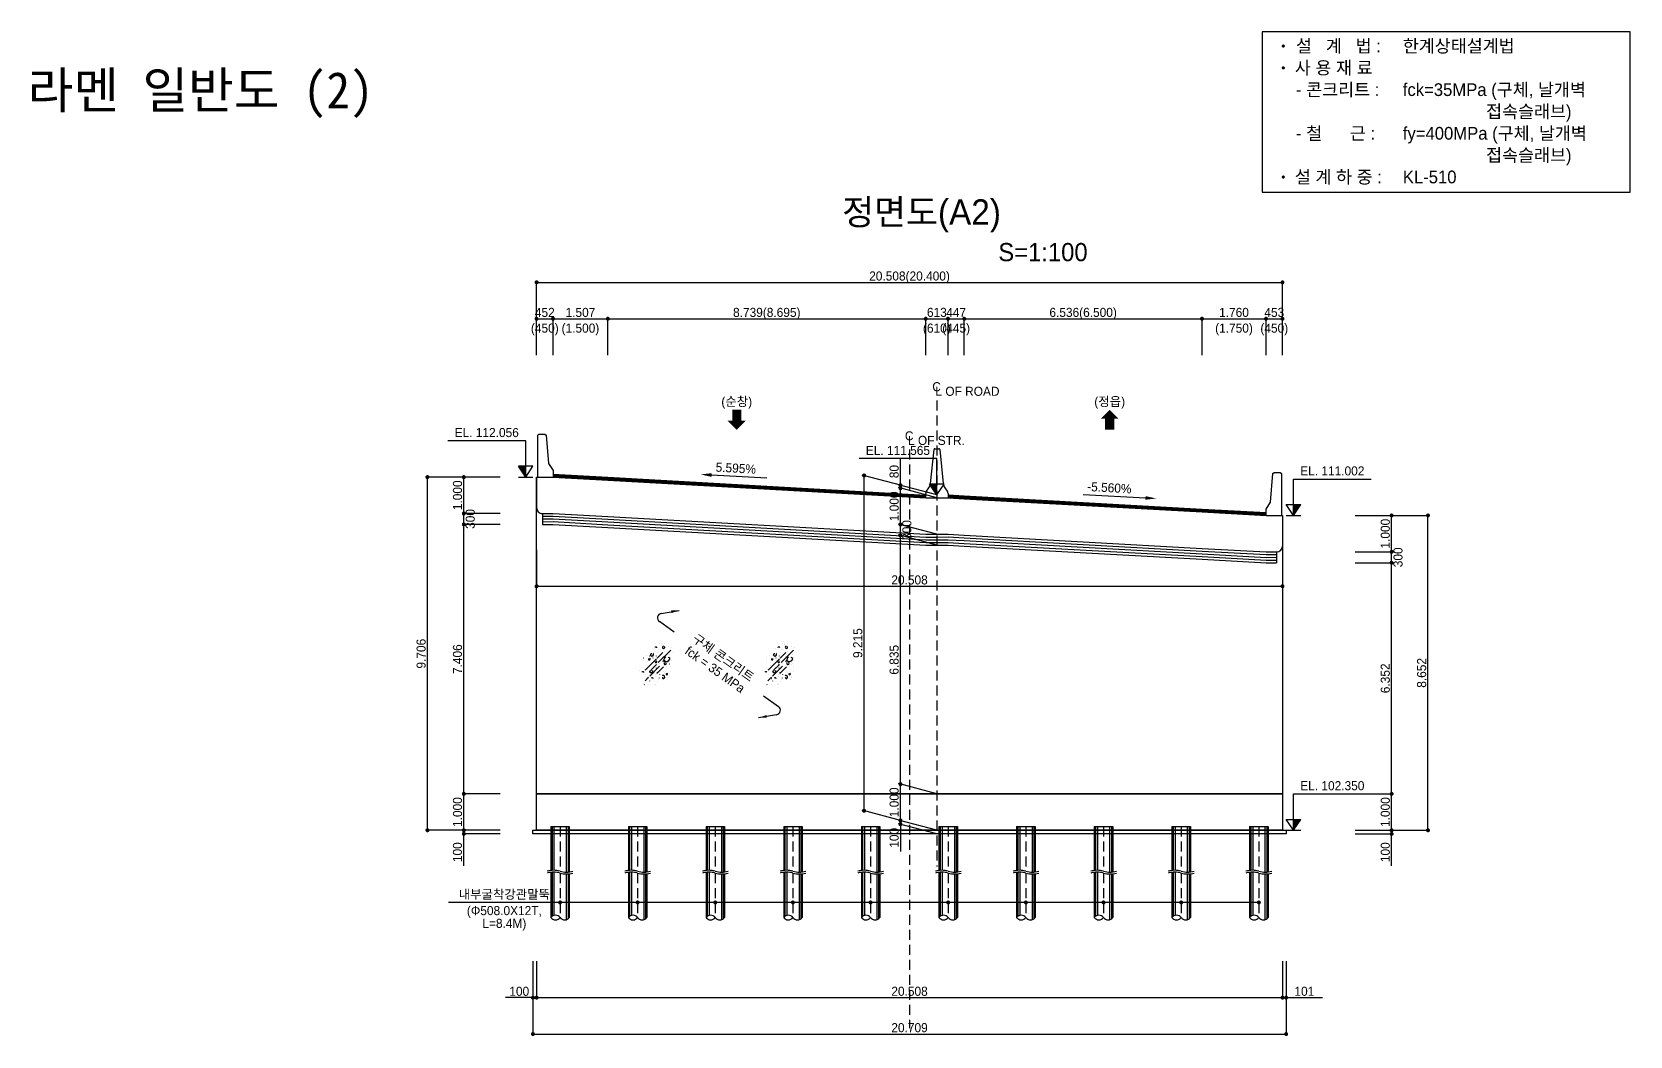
# Model space of a CAD drawing. Extents: x 2629709 to 3675628, y 1179 to 102095.
# Drawn here: x 2748381 to 2792318, y 29305 to 56900 of the extents above; entities that cross this region are included whole.
import ezdxf
from ezdxf.enums import TextEntityAlignment as Align

# ---------------------------------------------------------------- set-up
doc = ezdxf.new("R2010")
doc.units = 0
doc.header["$LTSCALE"] = 550
doc.header["$MEASUREMENT"] = 0
doc.linetypes.add('A-DASHD01', pattern=[0.75, 0.5, -0.25])
doc.layers.get('0').update_dxf_attribs({"linetype": 'CONTINUOUS'})
for name, color, linetype in [('CS-CNTL', 1, 'A-DASHD01'), ('CS-CONC-MAJR', 4, 'CONTINUOUS'), ('CS-CUTL', 1, 'CONTINUOUS'), ('CS-DIML', 1, 'CONTINUOUS'), ('CS-DIMT', 3, 'CONTINUOUS'), ('CS-LEAT', 7, 'CONTINUOUS'), ('CS-MISC', 3, 'CONTINUOUS'), ('CS-NOTE', 3, 'CONTINUOUS'), ('CS-PATT', 1, 'CONTINUOUS'), ('CS-SYMB', 3, 'CONTINUOUS'), ('CS-TEXT', 3, 'CONTINUOUS'), ('CZ-TEX1', 6, 'CONTINUOUS'), ('CZ-TEX2', 3, 'CONTINUOUS'), ('TITLE-TEXT', 7, 'CONTINUOUS')]:
    doc.layers.add(name, color=color, linetype=linetype)
doc.styles.add('A_STANDARD', font='Dotum.ttf')
doc.styles.add('TB_TEXT', font='DotumChe.ttf')
doc.styles.add('돋움', font='Dotum.ttf')

# ---------------------------------------------------------------- blocks, each defined once
blk = doc.blocks.new('CXRECON')
for p, q in [((1.018924, 8.475117), (1.021512, 8.484776)), ((1.021512, 8.484776), (1.024101, 8.494435)), ((1.486342, 9.450894), (1.490568, 9.459957)), ((1.738179, 8.474135), (1.748179, 8.474135)), ((1.801551, 8.174562), (1.81121, 8.17715)), ((1.81121, 8.17715), (1.82087, 8.179738)), ((2.977981, 8.634162), (2.987943, 8.635034)), ((2.987943, 8.635034), (2.997905, 8.635905)), ((4.674451, 7.134424), (4.683514, 7.13865)), ((4.683514, 7.13865), (4.692577, 7.142876)), ((5.817293, 6.681077), (5.819881, 6.690736)), ((5.819881, 6.690736), (5.822469, 6.700396)), ((-5.851032, 2.537886), (-5.848444, 2.547545)), ((-5.848444, 2.547545), (-5.845856, 2.557205)), ((-5.751693, 1.416206), (-5.744033, 1.422633)), ((-5.744033, 1.422633), (-5.736372, 1.429061)), ((-5.097763, -2.526468), (-0.41422, 2.157075)), ((-4.619188, 3.411384), (-4.614962, 3.420447)), ((-3.9673, 0.955802), (-3.960229, 0.962874)), ((-3.960229, 0.962874), (-3.953158, 0.969945)), ((-3.38897, 3.374389), (-3.379907, 3.378616)), ((-3.379907, 3.378616), (-3.370844, 3.382842)), ((-1.983404, 6.46133), (-1.982532, 6.471292)), ((-1.982532, 6.471292), (-1.98166, 6.481254)), ((-1.848821, 3.030535), (-1.838821, 3.030535)), ((-1.761395, 2.4861), (-1.757168, 2.495163)), ((-1.757168, 2.495163), (-1.752942, 2.504226)), ((-1.621195, 4.896884), (-1.618607, 4.906543)), ((-1.052663, 0.743846), (-1.050075, 0.753506)), ((-1.050075, 0.753506), (-1.047487, 0.763165)), ((-0.362134, 3.320937), (-0.359546, 3.330596)), ((-0.359546, 3.330596), (-0.356958, 3.340255)), ((-0.141915, 4.592665), (-0.139327, 4.602324)), ((-0.090866, 2.48043), (2.227863, 4.799159)), ((0.328395, 5.898027), (0.330983, 5.907686)), ((0.329102, 0.581558), (5.446292, 5.698747)), ((0.330983, 5.907686), (0.333571, 5.917345)), ((0.892052, 0.381441), (0.900244, 0.387177)), ((0.900244, 0.387177), (0.908435, 0.392913)), ((0.987654, 3.60612), (0.988526, 3.616082)), ((0.988526, 3.616082), (0.989397, 3.626044)), ((1.061643, 5.984746), (1.068714, 5.991817)), ((1.068714, 5.991817), (1.075785, 5.998888)), ((2.227395, 3.129346), (2.233823, 3.137006)), ((2.233823, 3.137006), (2.240251, 3.144666)), ((2.658398, 2.927885), (2.664134, 2.936076)), ((2.664134, 2.936076), (2.66987, 2.944268)), ((2.776041, 5.331488), (2.780267, 5.340551)), ((2.780267, 5.340551), (2.784493, 5.349614)), ((3.958712, 0.75091), (3.959584, 0.760872)), ((3.959584, 0.760872), (3.960455, 0.770834)), ((4.464946, 4.901028), (4.472606, 4.907456)), ((4.472606, 4.907456), (4.480266, 4.913884)), ((4.671555, 0.714504), (4.680618, 0.71873)), ((4.680618, 0.71873), (4.689681, 0.722956)), ((4.866823, 0.04987), (4.876482, 0.052458)), ((4.876482, 0.052458), (4.886141, 0.055047)), ((5.126764, 4.103987), (5.129352, 4.113646)), ((5.129352, 4.113646), (5.13194, 4.123306)), ((5.42648, 2.52751), (5.43148, 2.53617)), ((5.43148, 2.53617), (5.43648, 2.544831)), ((5.81934, 1.415999), (5.821928, 1.425658)), ((6.444395, 4.892204), (6.446132, 4.902052)), ((6.446132, 4.902052), (6.447868, 4.9119)), ((-7.232091, -2.616294), (-7.229503, -2.606635)), ((-7.229503, -2.606635), (-7.226914, -2.596976)), ((-5.884535, -1.314253), (-5.883664, -1.304291)), ((-5.883664, -1.304291), (-5.882792, -1.294329)), ((-5.600266, -3.544687), (-5.592605, -3.538259)), ((-5.592605, -3.538259), (-5.584945, -3.531831)), ((-5.435821, -2.413065), (-5.425821, -2.413065)), ((-5.138004, -6.887754), (-3.65921, -5.40896)), ((-5.009131, -4.478694), (-5.004905, -4.469631)), ((-5.004905, -4.469631), (-5.000679, -4.460568)), ((-4.247074, -2.392191), (-4.237415, -2.389603)), ((-4.237415, -2.389603), (-4.227755, -2.387015)), ((-4.014372, -0.716292), (-4.011784, -0.706632)), ((-3.600812, -6.011194), (-3.595076, -6.003002)), ((-3.595076, -6.003002), (-3.589341, -5.994811)), ((-3.391865, -3.045531), (-3.382802, -3.041305)), ((-3.382802, -3.041305), (-3.373739, -3.037079)), ((-3.197284, -4.947034), (0.829977, -0.919772)), ((-2.913477, -4.169462), (-2.912606, -4.159501)), ((-2.912606, -4.159501), (-2.911734, -4.149539)), ((-2.64301, -2.390554), (-0.408553, -0.156097)), ((-2.433722, -4.410334), (-2.431134, -4.400674)), ((-2.431134, -4.400674), (-2.428546, -4.391015)), ((-1.743193, -1.833244), (-1.740605, -1.823584)), ((-1.740605, -1.823584), (-1.738016, -1.813925)), ((-0.968303, -4.41487), (-0.965715, -4.405211)), ((-0.968303, -5.32863), (-0.965715, -5.318971)), ((-0.849983, -0.317764), (-0.846563, -0.308367)), ((-0.846563, -0.308367), (-0.843143, -0.29897)), ((-0.471696, -1.633306), (-0.46747, -1.624243)), ((-0.46747, -1.624243), (-0.463244, -1.61518)), ((-0.240475, -3.931698), (2.485078, -1.206145)), ((-0.055167, -3.414033), (-0.052579, -3.404374)), ((0.413558, -6.563172), (0.42352, -6.562301)), ((0.42352, -6.562301), (0.433482, -6.561429)), ((0.818002, -5.752713), (0.822228, -5.74365)), ((0.822228, -5.74365), (0.826454, -5.734586)), ((0.989612, -4.240716), (0.9922, -4.231056)), ((2.362515, -2.944283), (2.371176, -2.939283)), ((2.364647, -6.204373), (2.367235, -6.194714)), ((2.367235, -6.194714), (2.369823, -6.185055)), ((2.371176, -2.939283), (2.379836, -2.934283)), ((3.055176, -3.627283), (3.057764, -3.617624)), ((3.057764, -3.617624), (3.060352, -3.607965)), ((3.745705, -1.050193), (3.748294, -1.040534)), ((3.748294, -1.040534), (3.750882, -1.030875)), ((4.130943, -6.345009), (4.137371, -6.337349)), ((4.137371, -6.337349), (4.143799, -6.329688)), ((4.616373, -0.059865), (4.624034, -0.053437)), ((4.624034, -0.053437), (4.631694, -0.047009)), ((4.668659, -5.705417), (4.677722, -5.70119)), ((4.677722, -5.70119), (4.686785, -5.696964)), ((4.767801, -5.020757), (4.775461, -5.014329)), ((4.775461, -5.014329), (4.783122, -5.007902)), ((5.355437, -2.907325), (5.359663, -2.898262)), ((5.359663, -2.898262), (5.36389, -2.889199)), ((5.38733, -1.102714), (5.389066, -1.092866)), ((5.389066, -1.092866), (5.390802, -1.083018)), ((-5.448838, -8.50558), (-5.441178, -8.499152)), ((-5.441178, -8.499152), (-5.433517, -8.492724)), ((-3.719433, -8.5981), (-3.715207, -8.589037)), ((-3.715207, -8.589037), (-3.710981, -8.579974)), ((-3.124251, -6.987424), (-3.121663, -6.977765)), ((-3.121663, -6.977765), (-3.119075, -6.968105)), ((-1.284968, -8.392007), (-1.28238, -8.382348)), ((-1.28238, -8.382348), (-1.279791, -8.372688)), ((-0.864949, -8.292944), (-0.855886, -8.288718)), ((-0.855886, -8.288718), (-0.846823, -8.284492)), ((0.057581, -7.024672), (0.058452, -7.01471)), ((0.058452, -7.01471), (0.059324, -7.004748))]:
    blk.add_line(p, q)
for points in [[(-0.873262, 6.859953), (-0.855306, 6.965297), (-0.793262, 7.059953), (-0.679376, 7.130771), (-0.553262, 7.139953), (-0.373504, 6.960817), (-0.473262, 6.699953)], [(2.445796, 7.406973), (2.153469, 7.279926), (2.005796, 6.966973), (2.110592, 6.631689), (2.445796, 6.446973), (2.779722, 6.496356), (2.965796, 6.686973), (2.999504, 6.94925), (2.885796, 7.206973)], [(-3.566539, 2.231494), (-3.675179, 2.058975), (-3.686539, 1.911494), (-3.585089, 1.76591), (-3.366539, 1.711494), (-3.157318, 1.806936), (-3.046539, 2.031494), (-3.070589, 2.241918), (-3.166539, 2.351494)], [(-2.277934, 4.28244), (-2.608996, 4.18211), (-2.837934, 4.04244), (-2.897751, 3.68492), (-2.397934, 3.32244), (-1.892488, 3.416346), (-1.637934, 3.84244), (-1.664775, 4.177286), (-1.757934, 4.28244)], [(-0.958798, 1.087352), (-0.983764, 0.869867), (-0.878798, 0.687352), (-0.663467, 0.605766), (-0.438798, 0.687352), (-0.316866, 1.033845), (-0.558798, 1.287352)], [(2.27784, 1.108099), (2.295796, 1.213443), (2.35784, 1.308099), (2.471726, 1.378917), (2.59784, 1.388099), (2.777598, 1.208963), (2.67784, 0.948099)], [(3.381617, 2.837496), (2.787248, 2.439128), (2.661617, 1.797496), (2.853516, 1.434227), (3.261617, 1.157496), (3.957451, 1.105425), (4.661617, 1.477496), (5.071687, 2.035374), (5.061617, 2.317496), (4.875898, 2.52002), (4.421617, 2.757496)], [(2.838332, 0.664018), (2.708987, 0.446206), (2.718332, 0.144018), (2.927255, -0.144373), (3.238332, -0.215982), (3.550919, 0.000506), (3.598332, 0.424018), (3.495334, 0.628576), (3.358332, 0.744018)], [(-6.217461, -3.281), (-6.199506, -3.175657), (-6.137461, -3.081), (-6.023575, -3.010182), (-5.897461, -3.001), (-5.717704, -3.180137), (-5.817461, -3.441)], [(-2.55502, -2.649097), (-2.886081, -2.749427), (-3.11502, -2.889097), (-3.174836, -3.246617), (-2.67502, -3.609097), (-2.169573, -3.515191), (-1.91502, -3.089097), (-1.94186, -2.754251), (-2.03502, -2.649097)], [(-2.430628, -5.868774), (-2.412672, -5.763431), (-2.350628, -5.668774), (-2.236742, -5.597956), (-2.110628, -5.588774), (-1.930871, -5.767911), (-2.030628, -6.028774)], [(2.01089, -5.363698), (2.11122, -5.69476), (2.25089, -5.923698), (2.608411, -5.983515), (2.97089, -5.483698), (2.876985, -4.978252), (2.45089, -4.723698), (2.116045, -4.750538), (2.01089, -4.843698)], [(3.537973, -3.952404), (3.513006, -4.169889), (3.617973, -4.352404), (3.833304, -4.43399), (4.057973, -4.352404), (4.179904, -4.005911), (3.937973, -3.752404)]]:
    blk.add_lwpolyline(points)
blk = doc.blocks.new('CXDIMDT2')
at = {"layer": 'CS-MISC', "const_width": 0.5}
blk.add_lwpolyline([(0.25, 0, 1), (-0.25, 0, 1)], format="xyb", close=True, dxfattribs=at)
blk = doc.blocks.new('A$Cc22b2ba3')
at = {"layer": 'CS-LEAT', "linetype": 'ByBlock'}
blk.add_lwpolyline([(-10615, -4900), (-500, -4900), (-500, -500), (-10615, -500)], close=True, dxfattribs=at)
at = {"layer": 'CS-NOTE', "linetype": 'ByBlock', "const_width": 43.7}
for points in [[(-10054, -887, 1), (-10011, -887, 1)], [(-10054, -1487, 1), (-10011, -1487, 1)], [(-10054, -4487, 1), (-10011, -4487, 1)]]:
    blk.add_lwpolyline(points, format="xyb", close=True, dxfattribs=at)
at = {"layer": 'CS-NOTE', "linetype": 'ByBlock', "style": '돋움'}
for s, p in [('설   계   법 : ', (-9684, -1060)), ('한계상태설계법', (-6747, -1060)), ('사 용 재 료', (-9716, -1660)), ('- 콘크리트 :', (-9684, -2260)), ('fck=35MPa (구체, 날개벽', (-6747, -2260)), ('                  접속슬래브)', (-6747, -2860)), ('- 철      근 :', (-9684, -3460)), ('fy=400MPa (구체, 날개벽', (-6747, -3460)), ('                  접속슬래브)', (-6747, -4060)), ('설 계 하 중 :', (-9716, -4660)), ('KL-510', (-6747, -4660))]:
    blk.add_text(s, height=350, dxfattribs=at).set_placement(p)

msp = doc.modelspace()

# ---------------------------------------------------------------- linework, layer by layer
at = {"layer": 'CS-CNTL', "linetype": 'A-DASHD01'}
for p, q in [((2773260, 46775), (2773260, 33960)), ((2772507, 45425), (2772507, 29524)), ((2762901, 35060), (2762901, 33835)), ((2765033, 35060), (2765033, 33835)), ((2767168, 35060), (2767168, 33835)), ((2769303, 35060), (2769303, 33835)), ((2771438, 35060), (2771438, 33835)), ((2773573, 35060), (2773573, 33835)), ((2775708, 35060), (2775708, 33835)), ((2777843, 35060), (2777843, 33835)), ((2779978, 35060), (2779978, 33835)), ((2782113, 35060), (2782113, 33835)), ((2762901, 33835), (2762901, 33835)), ((2765033, 33835), (2765033, 33835)), ((2767168, 33835), (2767168, 33835)), ((2769303, 33835), (2769303, 33835)), ((2771438, 33835), (2771438, 33835)), ((2773573, 33835), (2773573, 33835)), ((2775708, 33835), (2775708, 33835)), ((2777843, 33835), (2777843, 33835)), ((2779978, 33835), (2779978, 33835)), ((2782113, 33835), (2782113, 33835)), ((2762901, 33785), (2762901, 33785)), ((2762901, 33785), (2762901, 32560)), ((2765033, 33785), (2765033, 33785)), ((2765033, 33785), (2765033, 32560)), ((2767168, 33785), (2767168, 33785)), ((2767168, 33785), (2767168, 32560)), ((2769303, 33785), (2769303, 33785)), ((2769303, 33785), (2769303, 32560)), ((2771438, 33785), (2771438, 33785)), ((2771438, 33785), (2771438, 32560)), ((2773573, 33785), (2773573, 33785)), ((2773573, 33785), (2773573, 32560)), ((2775708, 33785), (2775708, 33785)), ((2775708, 33785), (2775708, 32560)), ((2777843, 33785), (2777843, 33785)), ((2777843, 33785), (2777843, 32560)), ((2779978, 33785), (2779978, 33785)), ((2779978, 33785), (2779978, 32560)), ((2782113, 33785), (2782113, 33785)), ((2782113, 33785), (2782113, 32560))]:
    msp.add_line(p, q, dxfattribs=at)
at = {"layer": 'CS-CONC-MAJR'}
for p, q in [((2762285, 45818), (2762315, 45848)), ((2762285, 45038), (2762285, 45818)), ((2762315, 45848), (2762486, 45848)), ((2762486, 45848), (2762519, 45818)), ((2762519, 45818), (2762586, 45038)), ((2773086, 44495), (2773183, 45423)), ((2773209, 45446), (2773312, 45446)), ((2773338, 45423), (2773434, 44495)), ((2762285, 44844), (2762285, 45038)), ((2762285, 44666), (2762285, 44844)), ((2762586, 45038), (2762707, 44844)), ((2762707, 44844), (2762707, 44668)), ((2762255, 44666), (2762707, 44668)), ((2762255, 44666), (2762255, 43826)), ((2762255, 44666), (2762285, 44666)), ((2762255, 35960), (2762255, 44666)), ((2762707, 44748), (2764214, 44663)), ((2762707, 44732), (2764214, 44647)), ((2762707, 44716), (2764214, 44631)), ((2762707, 44700), (2764214, 44615)), ((2762707, 44684), (2764214, 44599)), ((2762707, 44668), (2764214, 44583)), ((2764214, 44663), (2772954, 44174)), ((2764214, 44647), (2772954, 44158)), ((2764214, 44631), (2772954, 44142)), ((2764214, 44615), (2772954, 44126)), ((2764214, 44599), (2772954, 44110)), ((2764214, 44583), (2772954, 44094)), ((2782431, 43982), (2782499, 44762)), ((2782499, 44762), (2782532, 44792)), ((2782532, 44792), (2782703, 44792)), ((2782703, 44792), (2782733, 44762)), ((2782733, 44762), (2782733, 43982)), ((2772954, 44094), (2772954, 44219)), ((2772954, 44094), (2773260, 44095)), ((2772972, 44277), (2773039, 44370)), ((2773260, 44095), (2773567, 44096)), ((2773482, 44370), (2773548, 44277)), ((2773567, 44219), (2773567, 44096)), ((2773567, 44176), (2774014, 44151)), ((2773567, 44160), (2774014, 44135)), ((2773567, 44144), (2774014, 44119)), ((2773567, 44128), (2774014, 44103)), ((2773567, 44112), (2774014, 44087)), ((2773567, 44096), (2774014, 44071)), ((2774014, 44151), (2780550, 43788)), ((2774014, 44135), (2780550, 43772)), ((2774014, 44119), (2780550, 43756)), ((2774014, 44103), (2780550, 43740)), ((2774014, 44087), (2780550, 43724)), ((2774014, 44071), (2780550, 43708)), ((2782311, 43789), (2782431, 43982)), ((2782733, 43982), (2782733, 43789)), ((2762415, 43666), (2762707, 43668)), ((2762421, 43666), (2762421, 43366)), ((2762421, 43591), (2762707, 43592)), ((2762421, 43516), (2762707, 43518)), ((2762707, 43668), (2764214, 43583)), ((2762707, 43592), (2764214, 43508)), ((2762707, 43518), (2764214, 43433)), ((2764214, 43583), (2772954, 43094)), ((2764214, 43508), (2772954, 43019)), ((2780550, 43788), (2782311, 43690)), ((2780550, 43772), (2782311, 43674)), ((2780550, 43756), (2782311, 43658)), ((2780550, 43740), (2782311, 43642)), ((2780550, 43724), (2782311, 43626)), ((2780550, 43708), (2782311, 43610)), ((2782311, 43610), (2782311, 43789)), ((2782311, 43610), (2782763, 43612)), ((2782733, 43789), (2782733, 43612)), ((2782763, 43612), (2782763, 42772)), ((2782763, 43612), (2782763, 35960)), ((2762421, 43441), (2762707, 43442)), ((2762421, 43366), (2762707, 43368)), ((2762707, 43442), (2764214, 43358)), ((2762707, 43368), (2764214, 43283)), ((2764214, 43433), (2772954, 42944)), ((2764214, 43358), (2772954, 42869)), ((2764214, 43283), (2772954, 42794)), ((2772954, 43094), (2773260, 43095)), ((2773260, 43095), (2773567, 43096)), ((2773567, 43096), (2774014, 43071)), ((2774014, 43071), (2780550, 42708)), ((2772954, 43019), (2773260, 43020)), ((2772954, 42944), (2773260, 42945)), ((2772954, 42869), (2773260, 42870)), ((2772954, 42794), (2773260, 42795)), ((2773260, 43020), (2773567, 43021)), ((2773260, 42945), (2773567, 42946)), ((2773260, 42870), (2773567, 42871)), ((2773260, 42795), (2773567, 42796)), ((2773567, 43021), (2774014, 42996)), ((2773567, 42946), (2774014, 42921)), ((2773567, 42871), (2774014, 42846)), ((2773567, 42796), (2774014, 42771)), ((2774014, 42996), (2780550, 42633)), ((2774014, 42921), (2780550, 42558)), ((2774014, 42846), (2780550, 42483)), ((2774014, 42771), (2780550, 42408)), ((2780550, 42708), (2782311, 42610)), ((2780550, 42633), (2782311, 42535)), ((2780550, 42558), (2782311, 42460)), ((2780550, 42483), (2782311, 42385)), ((2780550, 42408), (2782311, 42310)), ((2782311, 42610), (2782604, 42612)), ((2782311, 42535), (2782597, 42537)), ((2782311, 42460), (2782597, 42462)), ((2782311, 42385), (2782597, 42387)), ((2782311, 42310), (2782597, 42312)), ((2782597, 42612), (2782597, 42312)), ((2782763, 35960), (2762255, 35960)), ((2762255, 34960), (2762255, 35960)), ((2762255, 35960), (2782763, 35960)), ((2782763, 35960), (2782763, 34960)), ((2762154, 34960), (2762255, 34960)), ((2762154, 34860), (2762154, 34960)), ((2782864, 34860), (2762154, 34860)), ((2782763, 34960), (2762255, 34960)), ((2762255, 34960), (2772509, 34960)), ((2772509, 34960), (2782763, 34960)), ((2782763, 34960), (2782864, 34960)), ((2782864, 34960), (2782864, 34860))]:
    msp.add_line(p, q, dxfattribs=at)
for centre, radius, start, end in [((2773208, 45420), 26, 89.6958, 174.1234), ((2773312, 45420), 26, 5.8766, 90.3042), ((2772828, 44522), 260, 324.3511, 354.0317), ((2773693, 44522), 260, 185.9683, 215.6489), ((2773054, 44219), 100, 144.3643, 179.9203), ((2773467, 44219), 100, 0.0797, 35.6357), ((2762415, 43826), 160, 180, 270.2028), ((2782603, 42772), 160, 270.2451, 0)]:
    msp.add_arc(centre, radius, start, end, dxfattribs=at)
at = {"layer": 'CS-CUTL'}
for centre, start, end in [((2762724, 33204), 74.3364, 105.6636), ((2763078, 34466), 254.3364, 285.6636), ((2764856, 33204), 74.3364, 105.6636), ((2765210, 34466), 254.3364, 285.6636), ((2766991, 33204), 74.3364, 105.6636), ((2767345, 34466), 254.3364, 285.6636), ((2769126, 33204), 74.3364, 105.6636), ((2769480, 34466), 254.3364, 285.6636), ((2771261, 33204), 74.3364, 105.6636), ((2771615, 34466), 254.3364, 285.6636), ((2773396, 33204), 74.3364, 105.6636), ((2773750, 34466), 254.3364, 285.6636), ((2775531, 33204), 74.3364, 105.6636), ((2775885, 34466), 254.3364, 285.6636), ((2777666, 33204), 74.3364, 105.6636), ((2778020, 34466), 254.3364, 285.6636), ((2779801, 33204), 74.3364, 105.6636), ((2780155, 34466), 254.3364, 285.6636), ((2781936, 33204), 74.3364, 105.6636), ((2782290, 34466), 254.3364, 285.6636), ((2762724, 33154), 74.3364, 105.6636), ((2763078, 34416), 254.3364, 285.6636), ((2764856, 33154), 74.3364, 105.6636), ((2765210, 34416), 254.3364, 285.6636), ((2766991, 33154), 74.3364, 105.6636), ((2767345, 34416), 254.3364, 285.6636), ((2769126, 33154), 74.3364, 105.6636), ((2769480, 34416), 254.3364, 285.6636), ((2771261, 33154), 74.3364, 105.6636), ((2771615, 34416), 254.3364, 285.6636), ((2773396, 33154), 74.3364, 105.6636), ((2773750, 34416), 254.3364, 285.6636), ((2775531, 33154), 74.3364, 105.6636), ((2775885, 34416), 254.3364, 285.6636), ((2777666, 33154), 74.3364, 105.6636), ((2778020, 34416), 254.3364, 285.6636), ((2779801, 33154), 74.3364, 105.6636), ((2780155, 34416), 254.3364, 285.6636), ((2781936, 33154), 74.3364, 105.6636), ((2782290, 34416), 254.3364, 285.6636)]:
    msp.add_arc(centre, 656, start, end, dxfattribs=at)
at = {"layer": 'CS-DIML'}
for p, q in [((2762255, 49018), (2762255, 50068)), ((2762255, 50018), (2782763, 50018)), ((2782763, 49018), (2782763, 50068)), ((2762255, 48018), (2762255, 49068)), ((2762255, 49018), (2762707, 49018)), ((2762707, 48018), (2762707, 49068)), ((2762707, 49018), (2764214, 49018)), ((2764214, 48018), (2764214, 49068)), ((2764214, 49018), (2772954, 49018)), ((2772954, 48018), (2772954, 49068)), ((2772954, 49018), (2773567, 49018)), ((2773567, 48018), (2773567, 49068)), ((2773567, 49018), (2774014, 49018)), ((2774014, 48018), (2774014, 49068)), ((2774014, 49018), (2780550, 49018)), ((2780550, 48018), (2780550, 49068)), ((2780550, 49018), (2782311, 49018)), ((2782311, 48018), (2782311, 49068)), ((2782311, 49018), (2782763, 49018)), ((2782763, 48018), (2782763, 49068)), ((2761955, 45666), (2759815, 45666)), ((2761955, 44666), (2761955, 45666)), ((2762155, 44966), (2761755, 44966)), ((2761955, 44666), (2761755, 44966)), ((2761955, 44666), (2762155, 44966)), ((2773260, 45175), (2771120, 45175)), ((2772260, 44443), (2772260, 45193)), ((2773260, 44175), (2773260, 45175)), ((2760255, 44666), (2759205, 44666)), ((2759255, 34960), (2759255, 44666)), ((2761255, 44666), (2760205, 44666)), ((2760255, 43666), (2760255, 44666)), ((2761755, 44666), (2762155, 44666)), ((2768584, 44638), (2767066, 44723)), ((2772294, 44434), (2771210, 44724)), ((2771260, 35496), (2771260, 44711)), ((2773260, 44175), (2772210, 44456)), ((2773260, 44095), (2772210, 44376)), ((2772260, 44363), (2772260, 44443)), ((2773460, 44475), (2773060, 44475)), ((2773260, 44175), (2773060, 44475)), ((2773260, 44175), (2773460, 44475)), ((2783063, 44612), (2785203, 44612)), ((2783063, 43612), (2783063, 44612)), ((2772260, 43363), (2772260, 44363)), ((2777282, 44190), (2778995, 44094)), ((2761255, 43666), (2760205, 43666)), ((2760255, 43366), (2760255, 43666)), ((2782863, 43912), (2783263, 43912)), ((2783063, 43612), (2782863, 43912)), ((2782863, 43612), (2783263, 43612)), ((2783063, 43612), (2783263, 43912)), ((2784763, 43612), (2785813, 43612)), ((2785763, 42612), (2785763, 43612)), ((2785763, 43612), (2786813, 43612)), ((2786763, 34960), (2786763, 43612)), ((2761255, 43366), (2760205, 43366)), ((2760255, 35960), (2760255, 43366)), ((2773260, 43095), (2772210, 43376)), ((2773260, 42795), (2772210, 43076)), ((2772260, 43063), (2772260, 43363)), ((2772260, 36228), (2772260, 43063)), ((2762255, 42666), (2762255, 41616)), ((2782763, 42666), (2782763, 41616)), ((2784763, 42612), (2785813, 42612)), ((2784763, 42312), (2785813, 42312)), ((2785763, 42312), (2785763, 42612)), ((2785763, 35960), (2785763, 42312)), ((2762255, 41666), (2782763, 41666)), ((2765684, 40920), (2766177, 41002)), ((2766039, 40404), (2765632, 40695)), ((2768498, 38651), (2768905, 38361)), ((2768853, 38136), (2768360, 38053)), ((2773260, 35960), (2772210, 36241)), ((2772260, 35228), (2772260, 36228)), ((2761255, 35960), (2760205, 35960)), ((2760255, 34960), (2760255, 35960)), ((2783063, 35960), (2785203, 35960)), ((2783063, 34960), (2783063, 35960)), ((2784763, 35960), (2785813, 35960)), ((2785763, 34960), (2785763, 35960)), ((2772294, 35219), (2771210, 35509)), ((2773260, 34960), (2772210, 35241)), ((2772260, 35128), (2772260, 35228)), ((2782863, 35260), (2783263, 35260)), ((2783063, 34960), (2782863, 35260)), ((2783063, 34960), (2783263, 35260)), ((2760255, 34960), (2759205, 34960)), ((2761255, 34960), (2760205, 34960)), ((2761255, 34860), (2760205, 34860)), ((2760255, 34860), (2760255, 34960)), ((2760255, 33985), (2760255, 34860)), ((2773260, 34860), (2772210, 35141)), ((2772260, 35128), (2772260, 34378)), ((2782863, 34960), (2783263, 34960)), ((2784763, 34960), (2785813, 34960)), ((2784763, 34860), (2785813, 34860)), ((2785763, 34860), (2785763, 34960)), ((2785763, 34960), (2786813, 34960)), ((2785763, 33985), (2785763, 34860)), ((2782113, 32977), (2759836, 32977)), ((2762154, 31360), (2762154, 30310)), ((2762255, 31360), (2762255, 30310)), ((2782763, 31360), (2782763, 30310)), ((2782864, 31360), (2782864, 30310)), ((2762154, 30360), (2761404, 30360)), ((2762154, 30360), (2762154, 29310)), ((2762154, 30360), (2762255, 30360)), ((2762255, 30360), (2782763, 30360)), ((2782763, 30360), (2782864, 30360)), ((2782864, 30360), (2782864, 29310)), ((2782864, 30360), (2783864, 30360)), ((2762154, 29360), (2782864, 29360))]:
    msp.add_line(p, q, dxfattribs=at)
for centre, start, end in [((2765705, 40796), 99.5065, 234.5065), ((2768833, 38259), 279.5065, 54.5065)]:
    msp.add_arc(centre, 125, start, end, dxfattribs=at)
for points in [[(2768008, 46218), (2767758, 45968), (2768008, 46218), (2767508, 46218)], [(2767883, 46518), (2767883, 46218), (2767633, 46518), (2767633, 46218)], [(2777762, 46268), (2778012, 46518), (2777762, 46268), (2778262, 46268)], [(2777887, 45968), (2777887, 46268), (2778137, 45968), (2778137, 46268)], [(2761955, 44666), (2761955, 44966), (2761955, 44666), (2761755, 44966)], [(2767069, 44773), (2766767, 44740), (2767066, 44723), (2767064, 44673)], [(2773260, 44175), (2773260, 44475), (2773260, 44175), (2773060, 44475)], [(2778998, 44144), (2779294, 44078), (2778995, 44094), (2778992, 44045)], [(2783063, 43612), (2783063, 43912), (2783063, 43612), (2783263, 43912)], [(2766177, 41002), (2765954, 41002), (2766177, 41002), (2765966, 40930)], [(2768360, 38053), (2768583, 38053), (2768360, 38053), (2768571, 38125)], [(2783063, 34960), (2783063, 35260), (2783063, 34960), (2783263, 35260)]]:
    msp.add_solid(points, dxfattribs=at)
at = {"layer": 'CS-PATT', "linetype": 'Continuous'}
for p, q in [((2762655, 35060), (2762655, 33856)), ((2762681, 35060), (2762681, 33858)), ((2762733, 35060), (2762733, 33859)), ((2763069, 35060), (2763069, 33811)), ((2763121, 35060), (2763121, 33812)), ((2763147, 35060), (2763147, 33814)), ((2764787, 35060), (2764787, 33856)), ((2764813, 35060), (2764813, 33858)), ((2764865, 35060), (2764865, 33859)), ((2765201, 35060), (2765201, 33811)), ((2765253, 35060), (2765253, 33812)), ((2765279, 35060), (2765279, 33814)), ((2766922, 35060), (2766922, 33856)), ((2766948, 35060), (2766948, 33858)), ((2767000, 35060), (2767000, 33859)), ((2767336, 35060), (2767336, 33811)), ((2767388, 35060), (2767388, 33812)), ((2767414, 35060), (2767414, 33814)), ((2769057, 35060), (2769057, 33856)), ((2769083, 35060), (2769083, 33858)), ((2769135, 35060), (2769135, 33859)), ((2769471, 35060), (2769471, 33811)), ((2769523, 35060), (2769523, 33812)), ((2769549, 35060), (2769549, 33814)), ((2771192, 35060), (2771192, 33856)), ((2771218, 35060), (2771218, 33858)), ((2771270, 35060), (2771270, 33859)), ((2771606, 35060), (2771606, 33811)), ((2771658, 35060), (2771658, 33812)), ((2771684, 35060), (2771684, 33814)), ((2773327, 35060), (2773327, 33856)), ((2773353, 35060), (2773353, 33858)), ((2773405, 35060), (2773405, 33859)), ((2773741, 35060), (2773741, 33811)), ((2773793, 35060), (2773793, 33812)), ((2773819, 35060), (2773819, 33814)), ((2775462, 35060), (2775462, 33856)), ((2775488, 35060), (2775488, 33858)), ((2775540, 35060), (2775540, 33859)), ((2775876, 35060), (2775876, 33811)), ((2775928, 35060), (2775928, 33812)), ((2775954, 35060), (2775954, 33814)), ((2777597, 35060), (2777597, 33856)), ((2777623, 35060), (2777623, 33858)), ((2777675, 35060), (2777675, 33859)), ((2778011, 35060), (2778011, 33811)), ((2778063, 35060), (2778063, 33812)), ((2778089, 35060), (2778089, 33814)), ((2779732, 35060), (2779732, 33856)), ((2779758, 35060), (2779758, 33858)), ((2779810, 35060), (2779810, 33859)), ((2780146, 35060), (2780146, 33811)), ((2780198, 35060), (2780198, 33812)), ((2780224, 35060), (2780224, 33814)), ((2781867, 35060), (2781867, 33856)), ((2781893, 35060), (2781893, 33858)), ((2781945, 35060), (2781945, 33859)), ((2782281, 35060), (2782281, 33811)), ((2782333, 35060), (2782333, 33812)), ((2782359, 35060), (2782359, 33814)), ((2762655, 33806), (2762655, 32570)), ((2762681, 33808), (2762681, 32594)), ((2762733, 33809), (2762733, 32618)), ((2763069, 33761), (2763069, 33761)), ((2763069, 33761), (2763069, 32502)), ((2763121, 33762), (2763121, 33762)), ((2763121, 33762), (2763121, 32527)), ((2763147, 33764), (2763147, 33764)), ((2763147, 33764), (2763147, 32550)), ((2764787, 33806), (2764787, 32570)), ((2764813, 33808), (2764813, 32594)), ((2764865, 33809), (2764865, 32618)), ((2765201, 33761), (2765201, 33761)), ((2765201, 33761), (2765201, 32502)), ((2765253, 33762), (2765253, 33762)), ((2765253, 33762), (2765253, 32527)), ((2765279, 33764), (2765279, 33764)), ((2765279, 33764), (2765279, 32550)), ((2766922, 33806), (2766922, 32570)), ((2766948, 33808), (2766948, 32594)), ((2767000, 33809), (2767000, 32618)), ((2767336, 33761), (2767336, 33761)), ((2767336, 33761), (2767336, 32502)), ((2767388, 33762), (2767388, 33762)), ((2767388, 33762), (2767388, 32527)), ((2767414, 33764), (2767414, 33764)), ((2767414, 33764), (2767414, 32550)), ((2769057, 33806), (2769057, 32570)), ((2769083, 33808), (2769083, 32594)), ((2769135, 33809), (2769135, 32618)), ((2769471, 33761), (2769471, 33761)), ((2769471, 33761), (2769471, 32502)), ((2769523, 33762), (2769523, 33762)), ((2769523, 33762), (2769523, 32527)), ((2769549, 33764), (2769549, 33764)), ((2769549, 33764), (2769549, 32550)), ((2771192, 33806), (2771192, 32570)), ((2771218, 33808), (2771218, 32594)), ((2771270, 33809), (2771270, 32618)), ((2771606, 33761), (2771606, 33761)), ((2771606, 33761), (2771606, 32502)), ((2771658, 33762), (2771658, 33762)), ((2771658, 33762), (2771658, 32527)), ((2771684, 33764), (2771684, 33764)), ((2771684, 33764), (2771684, 32550)), ((2773327, 33806), (2773327, 32570)), ((2773353, 33808), (2773353, 32594)), ((2773405, 33809), (2773405, 32618)), ((2773741, 33761), (2773741, 33761)), ((2773741, 33761), (2773741, 32502)), ((2773793, 33762), (2773793, 33762)), ((2773793, 33762), (2773793, 32527)), ((2773819, 33764), (2773819, 33764)), ((2773819, 33764), (2773819, 32550)), ((2775462, 33806), (2775462, 32570)), ((2775488, 33808), (2775488, 32594)), ((2775540, 33809), (2775540, 32618)), ((2775876, 33761), (2775876, 33761)), ((2775876, 33761), (2775876, 32502)), ((2775928, 33762), (2775928, 33762)), ((2775928, 33762), (2775928, 32527)), ((2775954, 33764), (2775954, 33764)), ((2775954, 33764), (2775954, 32550)), ((2777597, 33806), (2777597, 32570)), ((2777623, 33808), (2777623, 32594)), ((2777675, 33809), (2777675, 32618)), ((2778011, 33761), (2778011, 33761)), ((2778011, 33761), (2778011, 32502)), ((2778063, 33762), (2778063, 33762)), ((2778063, 33762), (2778063, 32527)), ((2778089, 33764), (2778089, 33764)), ((2778089, 33764), (2778089, 32550)), ((2779732, 33806), (2779732, 32570)), ((2779758, 33808), (2779758, 32594)), ((2779810, 33809), (2779810, 32618)), ((2780146, 33761), (2780146, 33761)), ((2780146, 33761), (2780146, 32502)), ((2780198, 33762), (2780198, 33762)), ((2780198, 33762), (2780198, 32527)), ((2780224, 33764), (2780224, 33764)), ((2780224, 33764), (2780224, 32550)), ((2781867, 33806), (2781867, 32570)), ((2781893, 33808), (2781893, 32594)), ((2781945, 33809), (2781945, 32618)), ((2782281, 33761), (2782281, 33761)), ((2782281, 33761), (2782281, 32502)), ((2782333, 33762), (2782333, 33762)), ((2782333, 33762), (2782333, 32527)), ((2782359, 33764), (2782359, 33764)), ((2782359, 33764), (2782359, 32550))]:
    msp.add_line(p, q, dxfattribs=at)
at = {"layer": 'CS-SYMB'}
for p, q in [((2762647, 35060), (2762647, 33855)), ((2762647, 35060), (2763155, 35060)), ((2763155, 35060), (2763155, 33815)), ((2764779, 35060), (2764779, 33855)), ((2764779, 35060), (2765287, 35060)), ((2765287, 35060), (2765287, 33815)), ((2766914, 35060), (2766914, 33855)), ((2766914, 35060), (2767422, 35060)), ((2767422, 35060), (2767422, 33815)), ((2769049, 35060), (2769049, 33855)), ((2769049, 35060), (2769557, 35060)), ((2769557, 35060), (2769557, 33815)), ((2771184, 35060), (2771184, 33855)), ((2771184, 35060), (2771692, 35060)), ((2771692, 35060), (2771692, 33815)), ((2773319, 35060), (2773319, 33855)), ((2773319, 35060), (2773827, 35060)), ((2773827, 35060), (2773827, 33815)), ((2775454, 35060), (2775454, 33855)), ((2775454, 35060), (2775962, 35060)), ((2775962, 35060), (2775962, 33815)), ((2777589, 35060), (2777589, 33855)), ((2777589, 35060), (2778097, 35060)), ((2778097, 35060), (2778097, 33815)), ((2779724, 35060), (2779724, 33855)), ((2779724, 35060), (2780232, 35060)), ((2780232, 35060), (2780232, 33815)), ((2781859, 35060), (2781859, 33855)), ((2781859, 35060), (2782367, 35060)), ((2782367, 35060), (2782367, 33815)), ((2762647, 33805), (2762647, 32560)), ((2763155, 33765), (2763155, 33765)), ((2763155, 33765), (2763155, 32560)), ((2764779, 33805), (2764779, 32560)), ((2765287, 33765), (2765287, 33765)), ((2765287, 33765), (2765287, 32560)), ((2766914, 33805), (2766914, 32560)), ((2767422, 33765), (2767422, 33765)), ((2767422, 33765), (2767422, 32560)), ((2769049, 33805), (2769049, 32560)), ((2769557, 33765), (2769557, 33765)), ((2769557, 33765), (2769557, 32560)), ((2771184, 33805), (2771184, 32560)), ((2771692, 33765), (2771692, 33765)), ((2771692, 33765), (2771692, 32560)), ((2773319, 33805), (2773319, 32560)), ((2773827, 33765), (2773827, 33765)), ((2773827, 33765), (2773827, 32560)), ((2775454, 33805), (2775454, 32560)), ((2775962, 33765), (2775962, 33765)), ((2775962, 33765), (2775962, 32560)), ((2777589, 33805), (2777589, 32560)), ((2778097, 33765), (2778097, 33765)), ((2778097, 33765), (2778097, 32560)), ((2779724, 33805), (2779724, 32560)), ((2780232, 33765), (2780232, 33765)), ((2780232, 33765), (2780232, 32560)), ((2781859, 33805), (2781859, 32560)), ((2782367, 33765), (2782367, 33765)), ((2782367, 33765), (2782367, 32560))]:
    msp.add_line(p, q, dxfattribs=at)
for centre, start, end in [((2762774, 32465), 36.8699, 143.1301), ((2762774, 32655), 216.8699, 323.1301), ((2763028, 32655), 216.8699, 323.1301), ((2764906, 32465), 36.8699, 143.1301), ((2764906, 32655), 216.8699, 323.1301), ((2765160, 32655), 216.8699, 323.1301), ((2767041, 32465), 36.8699, 143.1301), ((2767041, 32655), 216.8699, 323.1301), ((2767295, 32655), 216.8699, 323.1301), ((2769176, 32465), 36.8699, 143.1301), ((2769176, 32655), 216.8699, 323.1301), ((2769430, 32655), 216.8699, 323.1301), ((2771311, 32465), 36.8699, 143.1301), ((2771311, 32655), 216.8699, 323.1301), ((2771565, 32655), 216.8699, 323.1301), ((2773446, 32465), 36.8699, 143.1301), ((2773446, 32655), 216.8699, 323.1301), ((2773700, 32655), 216.8699, 323.1301), ((2775581, 32465), 36.8699, 143.1301), ((2775581, 32655), 216.8699, 323.1301), ((2775835, 32655), 216.8699, 323.1301), ((2777716, 32465), 36.8699, 143.1301), ((2777716, 32655), 216.8699, 323.1301), ((2777970, 32655), 216.8699, 323.1301), ((2779851, 32465), 36.8699, 143.1301), ((2779851, 32655), 216.8699, 323.1301), ((2780105, 32655), 216.8699, 323.1301), ((2781986, 32465), 36.8699, 143.1301), ((2781986, 32655), 216.8699, 323.1301), ((2782240, 32655), 216.8699, 323.1301)]:
    msp.add_arc(centre, 159, start, end, dxfattribs=at)

# ---------------------------------------------------------------- block references
at = {"layer": 'CS-DIMT', "linetype": 'ByBlock'}
msp.add_blockref('A$Cc22b2ba3', (2792818, 57400), dxfattribs=at)
at = {"layer": 'CS-SYMB', "xscale": 110, "yscale": 110, "zscale": 110, "rotation": 90}
for p in [(2762255, 50018), (2782763, 50018), (2762255, 49018), (2762707, 49018), (2762707, 49018), (2764214, 49018), (2764214, 49018), (2772954, 49018), (2772954, 49018), (2773567, 49018), (2773567, 49018), (2774014, 49018), (2774014, 49018), (2780550, 49018), (2780550, 49018), (2782311, 49018), (2782311, 49018), (2782763, 49018), (2759255, 44666), (2760255, 44666), (2771260, 44711), (2772260, 44443), (2772260, 44443), (2772260, 44363), (2772260, 44363), (2760255, 43666), (2760255, 43666), (2785763, 43612), (2786763, 43612), (2760255, 43366), (2760255, 43366), (2772260, 43363), (2772260, 43363), (2772260, 43063), (2772260, 43063), (2785763, 42612), (2785763, 42612), (2785763, 42312), (2785763, 42312), (2762255, 41666), (2782763, 41666), (2772260, 36228), (2772260, 36228), (2760255, 35960), (2760255, 35960), (2785763, 35960), (2785763, 35960), (2771260, 35496), (2772260, 35228), (2772260, 35228), (2772260, 35128), (2759255, 34960), (2760255, 34960), (2760255, 34960), (2760255, 34860), (2785763, 34960), (2785763, 34960), (2785763, 34860), (2786763, 34960), (2762154, 30360), (2762255, 30360), (2762255, 30360), (2782763, 30360), (2782763, 30360), (2782864, 30360), (2782864, 30360), (2762154, 29360), (2782864, 29360)]:
    msp.add_blockref('CXDIMDT2', p, dxfattribs=at)
at = {"layer": 'CS-SYMB'}
for name, p, xscale, yscale, zscale in [('CXRECON', (2765580, 39528), 66.666667, 66.666667, 66.666667), ('CXRECON', (2768958, 39528), 66.666667, 66.666667, 66.666667), ('CXDIMDT2', (2762901, 32977), 110, 110, 110), ('CXDIMDT2', (2765033, 32977), 110, 110, 110), ('CXDIMDT2', (2767168, 32977), 110, 110, 110), ('CXDIMDT2', (2769303, 32977), 110, 110, 110), ('CXDIMDT2', (2771438, 32977), 110, 110, 110), ('CXDIMDT2', (2773573, 32977), 110, 110, 110), ('CXDIMDT2', (2775708, 32977), 110, 110, 110), ('CXDIMDT2', (2777843, 32977), 110, 110, 110), ('CXDIMDT2', (2779978, 32977), 110, 110, 110), ('CXDIMDT2', (2782113, 32977), 110, 110, 110)]:
    msp.add_blockref(name, p, dxfattribs=dict(at, xscale=xscale, yscale=yscale, zscale=zscale))

# ---------------------------------------------------------------- texts
at = {"layer": 'CS-DIMT', "style": 'A_STANDARD'}
for s, p in [('20.508(20.400)', (2772509, 50068)), ('452', (2762481, 49068)), ('1.507', (2763461, 49068)), ('8.739(8.695)', (2768584, 49068)), ('613', (2773260, 49068)), ('447', (2773791, 49068)), ('6.536(6.500)', (2777282, 49068)), ('1.760', (2781430, 49068)), ('453', (2782537, 49068)), ('(순창)', (2767758, 46618)), ('(정읍)', (2778012, 46618)), ('EL. 112.056', (2760885, 45766)), ('EL. 111.565', (2772190, 45275)), ('EL. 111.002', (2784133, 44712)), ('20.508', (2772509, 41716)), ('EL. 102.350', (2784133, 36060)), ('내부굴착강관말뚝', (2761369, 33077)), ('(Φ508.0X12T,', (2761369, 32627)), ('L=8.4M)', (2761369, 32277)), ('100', (2761779, 30410)), ('20.508', (2772509, 30410)), ('101', (2783364, 30410)), ('20.709', (2772509, 29410))]:
    msp.add_text(s, height=250, dxfattribs=at).set_placement(p, align=Align.CENTER)
for s, p in [('(450)', (2762481, 48886)), ('(1.500)', (2763461, 48886)), ('(610)', (2773260, 48886)), ('(445)', (2773791, 48886)), ('(1.750)', (2781430, 48886)), ('(450)', (2782537, 48886))]:
    msp.add_text(s, height=250, dxfattribs=at).set_placement(p, align=Align.TOP_CENTER)
for s, rotation, p in [('5.595%', 356.7976, (2767172, 44818)), ('-5.560%', 356.8176, (2777388, 44284)), ('100', 90, (2760205, 34085)), ('100', 90, (2785713, 34085))]:
    msp.add_text(s, height=250, rotation=rotation, dxfattribs=at).set_placement(p)
for s, p in [('80', (2772210, 44818)), ('1.000', (2760205, 44166)), ('1.000', (2772210, 43863)), ('1.000', (2785713, 43112)), ('9.215', (2771210, 40104)), ('9.706', (2759205, 39813)), ('7.406', (2760205, 39663)), ('6.835', (2772210, 39646)), ('8.652', (2786713, 39286)), ('6.352', (2785713, 39136)), ('1.000', (2772210, 35728)), ('1.000', (2760205, 35460)), ('1.000', (2785713, 35460)), ('100', (2772210, 34753))]:
    msp.add_text(s, height=250, rotation=90, dxfattribs=at).set_placement(p, align=Align.CENTER)
for p in [(2760305, 43516), (2772310, 43213), (2785813, 42462)]:
    msp.add_text('300', height=250, rotation=90, dxfattribs=at).set_placement(p, align=Align.TOP_CENTER)
at = {"layer": 'CS-DIMT', "char_height": 250, "attachment_point": 8, "rotation": 324.5065, "style": 'A_STANDARD'}
for s, insert in [('\\A1;\\A1;fck = 35 MPa ', (2767087, 39273)), ('\\A1;구체 콘크리트', (2767305, 39578))]:
    msp.add_mtext(s, dxfattribs=dict(at, insert=insert))
at = {"layer": 'CS-TEXT', "style": 'A_STANDARD'}
for s, p in [('C', (2773135, 47025)), ('L OF ROAD', (2773220, 46900)), ('C', (2772382, 45675)), ('L OF STR.', (2772467, 45550))]:
    msp.add_text(s, height=250, dxfattribs=at).set_placement(p)
at = {"layer": 'CZ-TEX1', "style": 'A_STANDARD'}
msp.add_text('정면도(A2)', height=700, dxfattribs=at).set_placement((2772839, 51600), align=Align.CENTER)
at = {"layer": 'CZ-TEX2', "style": 'A_STANDARD'}
msp.add_text('S=1:100', height=500, dxfattribs=at).set_placement((2774950, 50600))
at = {"layer": 'TITLE-TEXT', "style": 'TB_TEXT'}
msp.add_text('라멘 일반도 (2)', height=1000, dxfattribs=at).set_placement((2753018, 55300), align=Align.MIDDLE_CENTER)

doc.saveas('drawing.dxf')
